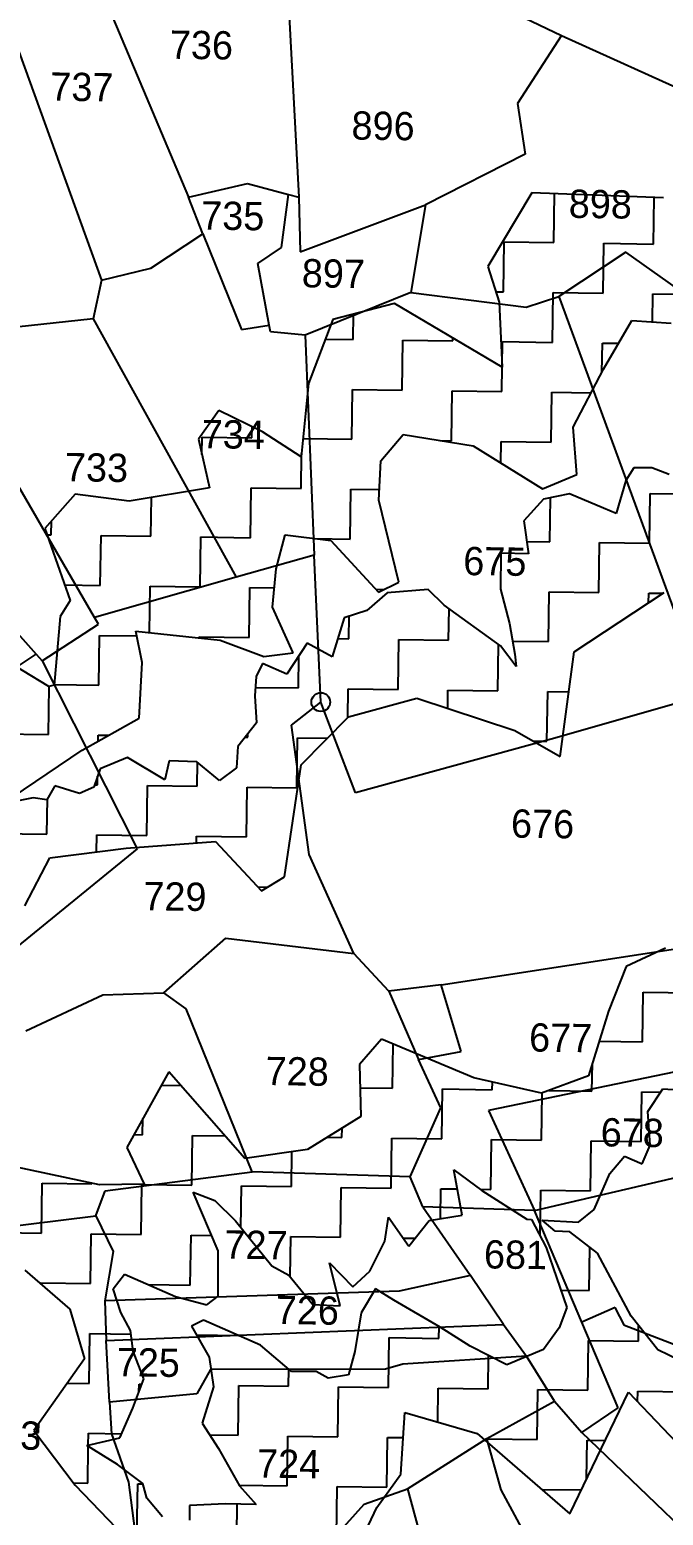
# Model space of a CAD drawing. Header units: metres. Extents: x 303639 to 307187, y 1938623 to 1940837.
# Drawn here: x 304280.6 to 304474.9, y 1939376.2 to 1939831.9 of the extents above; entities that cross this region are included whole.
import ezdxf

# ---------------------------------------------------------------- set-up
doc = ezdxf.new("R2010")
doc.units = ezdxf.units.M
for name, color, linetype in [('POLY_HATCH', 12, 'Continuous'), ('POLY_PARCEL', 6, 'Continuous'), ('TEXT_PARCEL', 7, 'Continuous')]:
    doc.layers.add(name, color=color, linetype=linetype)
doc.styles.add('TEXT_MAP', font='')
doc.styles.get('TEXT_MAP').set_extended_font_data('Kruti Dev 050')

msp = doc.modelspace()

# ---------------------------------------------------------------- linework, layer by layer
msp.add_circle((304369.87, 1939625.66), 2.87)
at = {"layer": 'POLY_HATCH'}
for p, q in [((304434.65, 1939781.91), (304421.14, 1939759.3)), ((304475.04, 1939780.36), (304434.65, 1939781.91)), ((304421.14, 1939759.3), (304424.54, 1939748.34)), ((304392.48, 1939747.94), (304373.55, 1939742.96)), ((304425.54, 1939728.36), (304392.48, 1939747.94)), ((304424.54, 1939748.34), (304425.54, 1939728.36)), ((304373.55, 1939742.96), (304366.05, 1939723.38)), ((304456.6, 1939727.76), (304465.26, 1939742.73)), ((304465.26, 1939742.73), (304477.31, 1939741.87)), ((304447.34, 1939710.02), (304456.6, 1939727.76)), ((304366.05, 1939723.38), (304363.89, 1939700.89)), ((304338.57, 1939715.13), (304332.35, 1939706.29)), ((304351.95, 1939708.57), (304338.57, 1939715.13)), ((304448.38, 1939695.47), (304447.34, 1939710.02)), ((304332.35, 1939706.29), (304335.68, 1939691.37)), ((304363.89, 1939700.89), (304351.95, 1939708.57)), ((304388.27, 1939699.63), (304395.18, 1939707.7)), ((304395.18, 1939707.7), (304416.62, 1939704.22)), ((304416.62, 1939704.22), (304437.92, 1939691.05)), ((304387.69, 1939687.59), (304388.27, 1939699.63)), ((304465.87, 1939697.56), (304463.42, 1939693.64)), ((304471.39, 1939697.55), (304465.87, 1939697.56)), ((304476.75, 1939695.47), (304471.39, 1939697.55)), ((304335.68, 1939691.37), (304311.1, 1939687.32)), ((304437.92, 1939691.05), (304448.38, 1939695.47)), ((304463.42, 1939693.64), (304460.48, 1939683.5)), ((304294.53, 1939689.4), (304285.17, 1939678.9)), ((304311.1, 1939687.32), (304294.53, 1939689.4)), ((304393.85, 1939662.44), (304387.69, 1939687.59)), ((304438.15, 1939687.9), (304432.15, 1939681.3)), ((304446.16, 1939689.54), (304438.15, 1939687.9)), ((304456.55, 1939685.18), (304446.16, 1939689.54)), ((304460.48, 1939683.5), (304456.55, 1939685.18)), ((304285.17, 1939678.9), (304292.95, 1939656.84)), ((304432.15, 1939681.3), (304433.63, 1939671.1)), ((304356.2, 1939666.57), (304358.98, 1939676.91)), ((304358.98, 1939676.91), (304372.96, 1939675.19)), ((304372.96, 1939675.19), (304387.57, 1939659.34)), ((304425.13, 1939671.29), (304424.98, 1939660.26)), ((304433.63, 1939671.1), (304425.13, 1939671.29)), ((304355.06, 1939654.81), (304356.2, 1939666.57)), ((304387.57, 1939659.34), (304393.85, 1939662.44)), ((304402.78, 1939660.18), (304390.24, 1939659.13)), ((304407.71, 1939655.38), (304402.78, 1939660.18)), ((304424.98, 1939660.26), (304427.76, 1939649.79)), ((304292.95, 1939656.84), (304289.9, 1939651.93)), ((304361.38, 1939640.74), (304355.06, 1939654.81)), ((304390.24, 1939659.13), (304384, 1939653.7)), ((304425, 1939642.89), (304407.71, 1939655.38)), ((304447.58, 1939641.09), (304475.2, 1939659.26)), ((304289.9, 1939651.93), (304288.05, 1939630.85)), ((304377.02, 1939651.53), (304373.35, 1939639.52)), ((304384, 1939653.7), (304377.02, 1939651.53)), ((304315.04, 1939637.78), (304313.09, 1939647.36)), ((304313.09, 1939647.36), (304338.98, 1939644.65)), ((304427.76, 1939649.79), (304429.38, 1939640.36)), ((304286.48, 1939630.45), (304268.06, 1939641.61)), ((304338.98, 1939644.65), (304352.36, 1939639.62)), ((304365.68, 1939643.71), (304359.45, 1939634.2)), ((304373.35, 1939639.52), (304365.68, 1939643.71)), ((304429.78, 1939636.53), (304425, 1939642.89)), ((304443.3, 1939609), (304447.58, 1939641.09)), ((304314.11, 1939620.76), (304315.04, 1939637.78)), ((304352.03, 1939637.48), (304350.09, 1939633.55)), ((304359.45, 1939634.2), (304352.03, 1939637.48)), ((304352.36, 1939639.62), (304361.38, 1939640.74)), ((304429.38, 1939640.36), (304429.78, 1939636.53)), ((304350.09, 1939633.55), (304349.68, 1939627.53)), ((304288.05, 1939630.85), (304286.48, 1939630.45)), ((304349.68, 1939627.53), (304350.15, 1939619.29)), ((304378.38, 1939621.09), (304399.31, 1939626.89)), ((304399.31, 1939626.89), (304429.37, 1939616.99)), ((304296.64, 1939610.9), (304314.11, 1939620.76)), ((304350.15, 1939619.29), (304344.4, 1939612.04)), ((304363.85, 1939606.43), (304378.38, 1939621.09)), ((304429.37, 1939616.99), (304443.3, 1939609)), ((304275.22, 1939596.38), (304296.64, 1939610.9)), ((304344.4, 1939612.04), (304343.99, 1939605.5)), ((304302.18, 1939605.17), (304300.22, 1939599.56)), ((304310.6, 1939608.62), (304302.18, 1939605.17)), ((304322, 1939601.78), (304310.6, 1939608.62)), ((304323.31, 1939607.67), (304322, 1939601.78)), ((304331.81, 1939607.35), (304323.31, 1939607.67)), ((304338.81, 1939601.62), (304331.81, 1939607.35)), ((304343.99, 1939605.5), (304338.81, 1939601.62)), ((304358.7, 1939572.08), (304363.85, 1939606.43)), ((304281.61, 1939596.32), (304276.99, 1939595.41)), ((304285.82, 1939595.67), (304281.61, 1939596.32)), ((304288.28, 1939599.98), (304285.82, 1939595.67)), ((304295.85, 1939597.61), (304288.28, 1939599.98)), ((304300.22, 1939599.56), (304295.85, 1939597.61)), ((304310.18, 1939580.83), (304337.58, 1939582.86)), ((304337.58, 1939582.86), (304351.69, 1939567.79)), ((304279.02, 1939563.14), (304286.74, 1939577.9)), ((304286.74, 1939577.9), (304310.18, 1939580.83)), ((304351.69, 1939567.79), (304358.7, 1939572.08)), ((304475.66, 1939550.2), (304463.53, 1939544.56)), ((304463.53, 1939544.56), (304458.09, 1939530.9)), ((304458.09, 1939530.9), (304452, 1939511.01)), ((304388.49, 1939522.24), (304381.72, 1939514.54)), ((304416.83, 1939510.37), (304388.49, 1939522.24)), ((304381.72, 1939514.54), (304382.2, 1939498.53)), ((304323.26, 1939512.24), (304310.32, 1939489.05)), ((304346.57, 1939485.71), (304323.26, 1939512.24)), ((304437.61, 1939505.69), (304416.83, 1939510.37)), ((304452, 1939511.01), (304437.61, 1939505.69)), ((304470.2, 1939500.06), (304474.77, 1939507.06)), ((304474.77, 1939507.06), (304481.06, 1939506.65)), ((304470.9, 1939489.74), (304470.2, 1939500.06)), ((304382.2, 1939498.53), (304365.76, 1939488.42)), ((304310.32, 1939489.05), (304315.69, 1939477.79)), ((304365.76, 1939488.42), (304346.57, 1939485.71)), ((304458.51, 1939481.03), (304463.06, 1939486.35)), ((304463.06, 1939486.35), (304468.42, 1939484)), ((304468.42, 1939484), (304470.9, 1939489.74)), ((304301.93, 1939477.56), (304267.01, 1939484.98)), ((304413.28, 1939468.3), (304410.69, 1939482.15)), ((304410.69, 1939482.15), (304419.23, 1939475.87)), ((304315.69, 1939477.79), (304301.93, 1939477.56)), ((304453.75, 1939470.01), (304458.51, 1939481.03)), ((304338.42, 1939457.35), (304330.69, 1939475.29)), ((304330.69, 1939475.29), (304337.34, 1939472.79)), ((304337.34, 1939472.79), (304343.68, 1939466.55)), ((304419.23, 1939475.87), (304433.06, 1939467.05)), ((304403.07, 1939466.69), (304413.28, 1939468.3)), ((304448.95, 1939466.12), (304453.75, 1939470.01)), ((304343.68, 1939466.55), (304354.84, 1939452.71)), ((304389.55, 1939460.33), (304390.62, 1939467.64)), ((304390.62, 1939467.64), (304396.92, 1939458.8)), ((304396.92, 1939458.8), (304403.07, 1939466.69)), ((304433.06, 1939467.05), (304434.55, 1939466.96)), ((304434.55, 1939466.96), (304439.04, 1939458.39)), ((304441.79, 1939463.33), (304437.73, 1939466.78)), ((304437.73, 1939466.78), (304448.95, 1939466.12)), ((304384.94, 1939451.12), (304389.55, 1939460.33)), ((304446.29, 1939463.17), (304441.79, 1939463.33)), ((304454.72, 1939456.65), (304446.29, 1939463.17)), ((304338.42, 1939443.41), (304338.42, 1939457.35)), ((304439.04, 1939458.39), (304445.3, 1939439.95)), ((304465.07, 1939437.28), (304454.72, 1939456.65)), ((304279.02, 1939451.39), (304292.9, 1939439.44)), ((304306.13, 1939445.67), (304309.63, 1939450.23)), ((304309.63, 1939450.23), (304325.31, 1939443.33)), ((304354.84, 1939452.71), (304360.06, 1939449.85)), ((304360.06, 1939449.85), (304367.4, 1939440.86)), ((304375.77, 1939440.42), (304372.51, 1939453.63)), ((304372.51, 1939453.63), (304379.74, 1939446.33)), ((304379.74, 1939446.33), (304384.94, 1939451.12)), ((304308.56, 1939438.44), (304306.13, 1939445.67)), ((304386.7, 1939445.64), (304382.29, 1939438.34)), ((304392.3, 1939442.21), (304386.7, 1939445.64)), ((304325.31, 1939443.33), (304334.94, 1939440.8)), ((304334.94, 1939440.8), (304338.42, 1939443.41)), ((304367.4, 1939440.86), (304375.77, 1939440.42)), ((304406.44, 1939433.89), (304392.3, 1939442.21)), ((304292.9, 1939439.44), (304297.36, 1939424.22)), ((304311.53, 1939432.89), (304308.56, 1939438.44)), ((304333.91, 1939436.05), (304330.16, 1939434.28)), ((304351.33, 1939428.44), (304333.91, 1939436.05)), ((304382.29, 1939438.34), (304380.3, 1939426.41)), ((304445.3, 1939439.95), (304443.01, 1939433.76)), ((304473.26, 1939426.93), (304465.07, 1939437.28)), ((304312.29, 1939426.59), (304311.53, 1939432.89)), ((304330.16, 1939434.28), (304335.67, 1939424.74)), ((304415.65, 1939428.12), (304406.44, 1939433.89)), ((304443.01, 1939433.76), (304438.22, 1939427.04)), ((304360.88, 1939420.37), (304351.33, 1939428.44)), ((304426.96, 1939422.32), (304415.65, 1939428.12)), ((304438.22, 1939427.04), (304426.96, 1939422.32)), ((304483.43, 1939422.11), (304473.26, 1939426.93)), ((304297.36, 1939424.22), (304281.88, 1939402.2)), ((304315.61, 1939418.05), (304312.29, 1939426.59)), ((304335.67, 1939424.74), (304336.98, 1939415.64)), ((304380.3, 1939426.41), (304378.38, 1939419.27)), ((304312.17, 1939409.08), (304315.61, 1939418.05)), ((304368.44, 1939420.36), (304360.88, 1939420.37)), ((304372.15, 1939418.3), (304368.44, 1939420.36)), ((304378.38, 1939419.27), (304372.15, 1939418.3)), ((304336.98, 1939415.64), (304333.48, 1939404.5)), ((304446.3, 1939376.69), (304464.26, 1939413.97)), ((304464.26, 1939413.97), (304491.8, 1939385.12)), ((304308.22, 1939399.99), (304312.17, 1939409.08)), ((304333.48, 1939404.5), (304338.44, 1939396.68)), ((304394.43, 1939388.88), (304395.69, 1939407.7)), ((304395.69, 1939407.7), (304417.86, 1939401.3)), ((304281.88, 1939402.2), (304294.55, 1939385.46)), ((304298.12, 1939397.6), (304308.22, 1939399.99)), ((304417.86, 1939401.3), (304446.3, 1939376.69)), ((304307.45, 1939391.83), (304298.12, 1939397.6)), ((304338.44, 1939396.68), (304344.88, 1939385.21)), ((304315.23, 1939385.95), (304307.45, 1939391.83)), ((304316.53, 1939381.46), (304315.23, 1939385.95)), ((304387.06, 1939378.64), (304394.43, 1939388.88)), ((304294.55, 1939385.46), (304309.51, 1939369.81)), ((304321.32, 1939375.75), (304316.53, 1939381.46)), ((304344.88, 1939385.21), (304350.07, 1939379.5)), ((304340.6, 1939379.73), (304329.58, 1939379.21)), ((304329.58, 1939379.21), (304329.61, 1939374.72)), ((304350.07, 1939379.5), (304340.6, 1939379.73)), ((304380.19, 1939364.15), (304387.06, 1939378.64))]:
    msp.add_line(p, q, dxfattribs=at)
at = {"layer": 'POLY_HATCH', "linetype": 'Continuous'}
for p, q in [((304441.38, 1939766.59), (304441.59, 1939781.64)), ((304471.98, 1939766.16), (304472.18, 1939780.47)), ((304425.88, 1939751.51), (304426.09, 1939766.8)), ((304426.09, 1939766.8), (304441.38, 1939766.59)), ((304456.47, 1939751.08), (304456.68, 1939766.38)), ((304456.68, 1939766.38), (304471.98, 1939766.16)), ((304423.55, 1939751.54), (304425.88, 1939751.51)), ((304440.96, 1939736), (304441.17, 1939751.29)), ((304441.17, 1939751.29), (304456.47, 1939751.08)), ((304471.64, 1939742.28), (304471.76, 1939750.87)), ((304471.76, 1939750.87), (304487.06, 1939750.65)), ((304379.77, 1939736.85), (304379.88, 1939744.63)), ((304371.26, 1939736.97), (304379.77, 1939736.85)), ((304410.37, 1939736.42), (304410.38, 1939737.34)), ((304394.86, 1939721.34), (304395.07, 1939736.64)), ((304395.07, 1939736.64), (304410.37, 1939736.42)), ((304425.45, 1939720.91), (304425.66, 1939736.21)), ((304425.66, 1939736.21), (304440.96, 1939736)), ((304456.13, 1939726.87), (304456.26, 1939735.78)), ((304456.26, 1939735.78), (304461.2, 1939735.71)), ((304379.35, 1939706.26), (304379.56, 1939721.55)), ((304379.56, 1939721.55), (304394.86, 1939721.34)), ((304409.94, 1939705.83), (304410.15, 1939721.13)), ((304410.15, 1939721.13), (304425.45, 1939720.91)), ((304440.53, 1939705.4), (304440.75, 1939720.7)), ((304440.75, 1939720.7), (304452.82, 1939720.53)), ((304348.75, 1939706.68), (304348.8, 1939710.11)), ((304333.38, 1939701.65), (304333.46, 1939706.89)), ((304333.46, 1939706.89), (304348.75, 1939706.68)), ((304364.43, 1939706.46), (304379.35, 1939706.26)), ((304406.42, 1939705.88), (304409.94, 1939705.83)), ((304425.14, 1939698.95), (304425.24, 1939705.62)), ((304425.24, 1939705.62), (304440.53, 1939705.4)), ((304363.84, 1939691.17), (304363.99, 1939701.86)), ((304348.33, 1939676.09), (304348.54, 1939691.39)), ((304348.54, 1939691.39), (304363.84, 1939691.17)), ((304317.73, 1939676.51), (304317.9, 1939688.44)), ((304378.92, 1939675.66), (304379.13, 1939690.96)), ((304379.13, 1939690.96), (304387.84, 1939690.84)), ((304440.11, 1939674.81), (304440.29, 1939688.34)), ((304470.7, 1939674.38), (304470.91, 1939689.68)), ((304470.91, 1939689.68), (304486.21, 1939689.47)), ((304287.14, 1939676.94), (304287.2, 1939681.18)), ((304285.86, 1939676.96), (304287.14, 1939676.94)), ((304302.23, 1939661.43), (304302.44, 1939676.73)), ((304302.44, 1939676.73), (304317.73, 1939676.51)), ((304332.82, 1939661.01), (304333.03, 1939676.3)), ((304333.03, 1939676.3), (304348.33, 1939676.09)), ((304367.9, 1939675.82), (304378.92, 1939675.66)), ((304433.08, 1939674.91), (304440.11, 1939674.81)), ((304455.19, 1939659.3), (304455.4, 1939674.6)), ((304455.4, 1939674.6), (304470.7, 1939674.38)), ((304291.27, 1939661.58), (304302.23, 1939661.43)), ((304317.32, 1939646.92), (304317.52, 1939661.22)), ((304317.52, 1939661.22), (304332.82, 1939661.01)), ((304347.9, 1939645.5), (304348.11, 1939660.79)), ((304348.11, 1939660.79), (304355.63, 1939660.69)), ((304386.73, 1939660.25), (304389.34, 1939660.22)), ((304439.68, 1939644.22), (304439.89, 1939659.51)), ((304439.89, 1939659.51), (304455.19, 1939659.3)), ((304470.45, 1939656.14), (304470.49, 1939659.09)), ((304470.49, 1939659.09), (304474.84, 1939659.03)), ((304378.49, 1939645.07), (304378.59, 1939652.02)), ((304409.09, 1939644.64), (304409.22, 1939654.29)), ((304301.8, 1939630.84), (304302.01, 1939646.13)), ((304302.01, 1939646.13), (304313.37, 1939645.98)), ((304332.6, 1939645.71), (304347.9, 1939645.5)), ((304332.6, 1939645.32), (304332.6, 1939645.71)), ((304375.06, 1939645.12), (304378.49, 1939645.07)), ((304393.58, 1939629.56), (304393.79, 1939644.86)), ((304393.79, 1939644.86), (304409.09, 1939644.64)), ((304424.17, 1939629.13), (304424.37, 1939643.34)), ((304428.69, 1939644.37), (304439.68, 1939644.22)), ((304362.98, 1939629.99), (304363.12, 1939639.81)), ((304286.29, 1939615.75), (304286.49, 1939630.44)), ((304288.06, 1939631.03), (304301.8, 1939630.84)), ((304349.86, 1939630.17), (304362.98, 1939629.99)), ((304378.16, 1939620.87), (304378.28, 1939629.77)), ((304378.28, 1939629.77), (304393.58, 1939629.56)), ((304408.8, 1939623.77), (304408.87, 1939629.35)), ((304408.87, 1939629.35), (304424.17, 1939629.13)), ((304439.25, 1939613.62), (304439.47, 1939628.92)), ((304439.47, 1939628.92), (304445.94, 1939628.83)), ((304270.99, 1939615.97), (304286.29, 1939615.75)), ((304301.56, 1939613.67), (304301.59, 1939615.54)), ((304301.59, 1939615.54), (304304.79, 1939615.5)), ((304346.68, 1939614.91), (304347.48, 1939614.9)), ((304347.48, 1939614.9), (304347.49, 1939615.93)), ((304362.56, 1939599.39), (304362.77, 1939614.69)), ((304362.77, 1939614.69), (304371.91, 1939614.56)), ((304435.14, 1939613.68), (304439.25, 1939613.62)), ((304331.97, 1939599.82), (304332.07, 1939607.14)), ((304300.47, 1939600.26), (304301.37, 1939600.25)), ((304301.37, 1939600.25), (304301.41, 1939602.96)), ((304285.86, 1939585.16), (304286.01, 1939596.01)), ((304316.46, 1939584.74), (304316.67, 1939600.03)), ((304316.67, 1939600.03), (304331.97, 1939599.82)), ((304347.05, 1939584.31), (304347.26, 1939599.61)), ((304347.26, 1939599.61), (304362.56, 1939599.39)), ((304270.57, 1939585.38), (304285.86, 1939585.16)), ((304301.09, 1939579.69), (304301.16, 1939584.95)), ((304301.16, 1939584.95), (304316.46, 1939584.74)), ((304331.72, 1939582.42), (304331.75, 1939584.52)), ((304331.75, 1939584.52), (304347.05, 1939584.31)), ((304350.59, 1939568.96), (304353.53, 1939568.92)), ((304468.57, 1939521.42), (304468.78, 1939536.72)), ((304468.78, 1939536.72), (304484.08, 1939536.5)), ((304391.87, 1939507.19), (304392.06, 1939520.74)), ((304455.25, 1939521.6), (304468.57, 1939521.42)), ((304453.06, 1939506.34), (304453.18, 1939514.85)), ((304422.47, 1939506.76), (304422.5, 1939509.09)), ((304320.99, 1939508.18), (304326.91, 1939508.09)), ((304381.94, 1939507.33), (304391.87, 1939507.19)), ((304406.96, 1939491.68), (304407.17, 1939506.98)), ((304407.17, 1939506.98), (304422.47, 1939506.76)), ((304437.55, 1939491.25), (304437.75, 1939505.74)), ((304439.85, 1939506.52), (304453.06, 1939506.34)), ((304468.14, 1939490.83), (304468.36, 1939506.12)), ((304468.36, 1939506.12), (304474.11, 1939506.04)), ((304315.18, 1939492.96), (304315.25, 1939497.88)), ((304312.52, 1939492.99), (304315.18, 1939492.96)), ((304330.26, 1939477.45), (304330.47, 1939492.74)), ((304330.47, 1939492.74), (304340.52, 1939492.6)), ((304371.85, 1939492.17), (304376.36, 1939492.1)), ((304376.36, 1939492.1), (304376.4, 1939494.97)), ((304391.45, 1939476.6), (304391.66, 1939491.89)), ((304391.66, 1939491.89), (304406.96, 1939491.68)), ((304422.04, 1939476.17), (304422.25, 1939491.47)), ((304422.25, 1939491.47), (304437.55, 1939491.25)), ((304452.63, 1939475.74), (304452.85, 1939491.04)), ((304452.85, 1939491.04), (304468.14, 1939490.83)), ((304360.85, 1939477.02), (304361, 1939487.75)), ((304284.16, 1939462.79), (304284.37, 1939478.09)), ((304284.37, 1939478.09), (304299.67, 1939477.87)), ((304299.67, 1939477.87), (304299.67, 1939478.04)), ((304314.75, 1939462.36), (304314.96, 1939477.66)), ((304314.96, 1939477.66), (304330.26, 1939477.45)), ((304345.38, 1939464.43), (304345.56, 1939477.23)), ((304345.56, 1939477.23), (304360.85, 1939477.02)), ((304375.94, 1939461.51), (304376.15, 1939476.81)), ((304376.15, 1939476.81), (304391.45, 1939476.6)), ((304406.62, 1939467.25), (304406.74, 1939476.38)), ((304406.74, 1939476.38), (304411.78, 1939476.31)), ((304418.76, 1939476.21), (304422.04, 1939476.17)), ((304437.14, 1939462.02), (304437.34, 1939475.96)), ((304437.34, 1939475.96), (304452.63, 1939475.74)), ((304271.94, 1939462.96), (304284.16, 1939462.79)), ((304299.24, 1939447.28), (304299.46, 1939462.58)), ((304299.46, 1939462.58), (304314.75, 1939462.36)), ((304329.84, 1939446.85), (304330.05, 1939462.15)), ((304330.05, 1939462.15), (304336.39, 1939462.06)), ((304360.47, 1939449.35), (304360.64, 1939461.72)), ((304360.64, 1939461.72), (304375.94, 1939461.51)), ((304395.18, 1939461.24), (304398.79, 1939461.19)), ((304452.21, 1939445.15), (304452.39, 1939458.45)), ((304283.94, 1939447.15), (304283.95, 1939447.49)), ((304283.95, 1939447.49), (304299.24, 1939447.28)), ((304316.88, 1939447.04), (304329.84, 1939446.85)), ((304443.49, 1939445.27), (304452.21, 1939445.15)), ((304375.64, 1939440.43), (304375.65, 1939440.89)), ((304298.82, 1939416.69), (304299.03, 1939431.98)), ((304299.03, 1939431.98), (304311.66, 1939431.81)), ((304331.75, 1939431.53), (304344.67, 1939431.35)), ((304406.1, 1939430.49), (304406.15, 1939434.06)), ((304467.29, 1939429.64), (304467.36, 1939434.4)), ((304390.6, 1939415.41), (304390.81, 1939430.71)), ((304390.81, 1939430.71), (304406.1, 1939430.49)), ((304451.78, 1939414.56), (304451.99, 1939429.85)), ((304451.99, 1939429.85), (304467.29, 1939429.64)), ((304421.19, 1939414.98), (304421.33, 1939425.21)), ((304360, 1939415.84), (304360.07, 1939421.05)), ((304292.13, 1939416.78), (304298.82, 1939416.69)), ((304314.08, 1939414.05), (304314.11, 1939416.47)), ((304314.11, 1939416.47), (304315, 1939416.46)), ((304344.49, 1939400.75), (304344.71, 1939416.05)), ((304344.71, 1939416.05), (304360, 1939415.84)), ((304375.09, 1939400.33), (304375.3, 1939415.62)), ((304375.3, 1939415.62), (304390.6, 1939415.41)), ((304405.75, 1939404.8), (304405.89, 1939415.2)), ((304405.89, 1939415.2), (304421.19, 1939414.98)), ((304436.27, 1939399.47), (304436.48, 1939414.77)), ((304436.48, 1939414.77), (304451.78, 1939414.56)), ((304467.03, 1939411.07), (304467.08, 1939414.34)), ((304467.08, 1939414.34), (304482.37, 1939414.13)), ((304283.31, 1939401.6), (304283.34, 1939404.28)), ((304282.33, 1939401.62), (304283.31, 1939401.6)), ((304298.55, 1939397.71), (304298.6, 1939401.39)), ((304298.6, 1939401.39), (304308.76, 1939401.25)), ((304335.78, 1939400.87), (304344.49, 1939400.75)), ((304359.58, 1939385.24), (304359.79, 1939400.54)), ((304359.79, 1939400.54), (304375.09, 1939400.33)), ((304390.17, 1939384.82), (304390.38, 1939400.11)), ((304390.38, 1939400.11), (304395.18, 1939400.05)), ((304420.96, 1939398.62), (304420.97, 1939399.69)), ((304420.97, 1939399.69), (304436.27, 1939399.47)), ((304298.39, 1939386.09), (304298.55, 1939397.34)), ((304451.4, 1939387.27), (304451.57, 1939399.26)), ((304451.57, 1939399.26), (304457.14, 1939399.18)), ((304294.03, 1939386.16), (304298.39, 1939386.09)), ((304313.47, 1939370.59), (304313.69, 1939385.88)), ((304313.69, 1939385.88), (304315.25, 1939385.86)), ((304344.75, 1939385.45), (304359.58, 1939385.24)), ((304374.66, 1939369.73), (304374.87, 1939385.03)), ((304374.87, 1939385.03), (304390.17, 1939384.82)), ((304437.67, 1939384.15), (304449.82, 1939383.99)), ((304344.07, 1939370.16), (304344.2, 1939379.64))]:
    msp.add_line(p, q, dxfattribs=at)
at = {"layer": 'POLY_PARCEL'}
for p, q in [((304273.16, 1939913.74), (304329.29, 1939780.57)), ((304248.07, 1939905.38), (304302.59, 1939755.12)), ((304360.04, 1939838), (304363.16, 1939780.5)), ((304425.53, 1939838.79), (304443.72, 1939830.14)), ((304443.72, 1939830.14), (304430.26, 1939809.26)), ((304443.72, 1939830.14), (304493.01, 1939807.79)), ((304430.26, 1939809.26), (304432.52, 1939793.7)), ((304432.52, 1939793.7), (304401.98, 1939778.23)), ((304329.29, 1939780.57), (304347.4, 1939784.69)), ((304347.4, 1939784.69), (304359.98, 1939781.35)), ((304333.63, 1939769.3), (304329.29, 1939780.57)), ((304357.84, 1939765.09), (304359.98, 1939781.35)), ((304359.98, 1939781.35), (304363.16, 1939780.5)), ((304363.16, 1939780.5), (304363.53, 1939763.79)), ((304363.53, 1939763.79), (304401.98, 1939778.23)), ((304401.98, 1939778.23), (304397.47, 1939751.27)), ((304317.77, 1939758.72), (304333.63, 1939769.3)), ((304333.63, 1939769.3), (304345.56, 1939739.9)), ((304350.53, 1939760.2), (304357.84, 1939765.09)), ((304354.06, 1939741.23), (304350.53, 1939760.2)), ((304463.49, 1939763.7), (304442.9, 1939750.05)), ((304482.02, 1939750.48), (304463.49, 1939763.7)), ((304302.59, 1939755.12), (304300.02, 1939743.17)), ((304302.59, 1939755.12), (304317.77, 1939758.72)), ((304397.47, 1939751.27), (304365.12, 1939738.2)), ((304397.47, 1939751.27), (304432.86, 1939746.82)), ((304432.86, 1939746.82), (304442.9, 1939750.05)), ((304442.9, 1939750.05), (304479.75, 1939649.8)), ((304300.02, 1939743.17), (304276.37, 1939740.63)), ((304300.02, 1939743.17), (304343.92, 1939663.93)), ((304345.56, 1939739.9), (304354.06, 1939741.23)), ((304354.42, 1939739.26), (304354.06, 1939741.23)), ((304365.12, 1939738.2), (304354.42, 1939739.26)), ((304365.12, 1939738.2), (304367.85, 1939670.72)), ((304300.47, 1939651.61), (304277.08, 1939691.9)), ((304247.79, 1939679.32), (304282.56, 1939640.33)), ((304367.85, 1939670.72), (304343.92, 1939663.93)), ((304369.87, 1939625.66), (304367.85, 1939670.72)), ((304343.92, 1939663.93), (304300.47, 1939651.61)), ((304301.66, 1939649.56), (304300.47, 1939651.61)), ((304284.39, 1939638.28), (304301.66, 1939649.56)), ((304259.92, 1939625.36), (304282.56, 1939640.33)), ((304282.56, 1939640.33), (304284.39, 1939638.28)), ((304284.39, 1939638.28), (304313.56, 1939580.6)), ((304489.44, 1939628.27), (304440.5, 1939614.28)), ((304360.9, 1939618.55), (304369.87, 1939625.66)), ((304380.5, 1939597.8), (304369.87, 1939625.66)), ((304366.26, 1939578.95), (304360.9, 1939618.55)), ((304440.5, 1939614.28), (304380.5, 1939597.8)), ((304313.56, 1939580.6), (304265.38, 1939541.44)), ((304380.02, 1939548.5), (304366.26, 1939578.95)), ((304321.71, 1939536.48), (304340.78, 1939553.28)), ((304340.78, 1939553.28), (304380.02, 1939548.5)), ((304406.75, 1939538.92), (304490.65, 1939551.77)), ((304390.69, 1939536.99), (304380.02, 1939548.5)), ((304303.04, 1939535.82), (304321.71, 1939536.48)), ((304328.56, 1939531.52), (304321.71, 1939536.48)), ((304406.75, 1939538.92), (304390.69, 1939536.99)), ((304390.69, 1939536.99), (304399.88, 1939516)), ((304412.95, 1939518.5), (304406.75, 1939538.92)), ((304279.33, 1939524.84), (304303.04, 1939535.82)), ((304348.81, 1939481.57), (304328.56, 1939531.52)), ((304399.88, 1939516), (304412.95, 1939518.5)), ((304406.69, 1939501.19), (304399.88, 1939516)), ((304484.57, 1939513.51), (304421.32, 1939500.37)), ((304397.3, 1939480.07), (304406.69, 1939501.19)), ((304421.32, 1939500.37), (304435.4, 1939469.7)), ((304435.4, 1939469.7), (304502.84, 1939485.43)), ((304303.76, 1939475.78), (304348.81, 1939481.57)), ((304397.3, 1939480.07), (304348.81, 1939481.57)), ((304401.22, 1939470.87), (304397.3, 1939480.07)), ((304300.83, 1939468.12), (304303.76, 1939475.78)), ((304255.86, 1939462.56), (304300.83, 1939468.12)), ((304300.83, 1939468.12), (304306.2, 1939457.14)), ((304435.4, 1939469.7), (304401.22, 1939470.87)), ((304401.22, 1939470.87), (304415.78, 1939449.79)), ((304449.93, 1939435.47), (304435.4, 1939469.7)), ((304306.2, 1939457.14), (304303.64, 1939441.99)), ((304415.78, 1939449.79), (304393.87, 1939444.94)), ((304425.9, 1939434.73), (304415.78, 1939449.79)), ((304393.87, 1939444.94), (304303.64, 1939441.99)), ((304303.64, 1939441.99), (304304.03, 1939429.84)), ((304460.14, 1939439.97), (304449.93, 1939435.47)), ((304463.01, 1939434.45), (304460.14, 1939439.97)), ((304304.03, 1939429.84), (304425.9, 1939434.73)), ((304425.9, 1939434.73), (304433, 1939425.03)), ((304461.09, 1939409.19), (304449.93, 1939435.47)), ((304614.82, 1939375.59), (304463.01, 1939434.45)), ((304305.04, 1939410.94), (304304.03, 1939429.84)), ((304395.07, 1939422.62), (304389.72, 1939421.03)), ((304433, 1939425.03), (304395.07, 1939422.62)), ((304441.57, 1939411.2), (304433, 1939425.03)), ((304336.01, 1939420.98), (304331.85, 1939413.5)), ((304389.72, 1939421.03), (304336.01, 1939420.98)), ((304331.85, 1939413.5), (304305.04, 1939410.94)), ((304305.04, 1939410.94), (304305.62, 1939401.17)), ((304420.76, 1939399.75), (304441.57, 1939411.2)), ((304441.57, 1939411.2), (304449.94, 1939401.64)), ((304449.94, 1939401.64), (304461.09, 1939409.19)), ((304305.62, 1939401.17), (304310.89, 1939386.41)), ((304396.44, 1939384.35), (304420.76, 1939399.75)), ((304425.22, 1939384.05), (304420.76, 1939399.75)), ((304560.9, 1939294.9), (304449.94, 1939401.64)), ((304310.89, 1939386.41), (304313.76, 1939364.31)), ((304383.18, 1939379.61), (304396.44, 1939384.35)), ((304396.44, 1939384.35), (304401.96, 1939364.03)), ((304481.81, 1939278.63), (304425.22, 1939384.05)), ((304375.19, 1939370.75), (304383.18, 1939379.61))]:
    msp.add_line(p, q, dxfattribs=at)

# ---------------------------------------------------------------- texts
at = {"layer": 'TEXT_PARCEL', "style": 'TEXT_MAP'}
for s, p in [('736', (304323.52, 1939823)), ('737', (304286.84, 1939810.14)), ('896', (304379.25, 1939798.22)), ('898', (304445.9, 1939774.21)), ('735', (304333.13, 1939770.61)), ('897', (304364, 1939752.9)), ('734', (304333.29, 1939703.56)), ('733', (304291.33, 1939693.41)), ('675', (304413.53, 1939664.62)), ('676', (304428.18, 1939584.1)), ('729', (304315.39, 1939561.83)), ('677', (304433.73, 1939518.49)), ('728', (304352.91, 1939508.19)), ('678', (304455.69, 1939489.4)), ('727', (304340.27, 1939454.97)), ('681', (304419.88, 1939451.96)), ('726', (304356.01, 1939434.9)), ('725', (304307.21, 1939418.9)), ('723', (304264.7, 1939396.55)), ('724', (304350.26, 1939387.81))]:
    msp.add_text(s, height=8.673, rotation=359.202, dxfattribs=at).set_placement(p)

doc.saveas('drawing.dxf')
